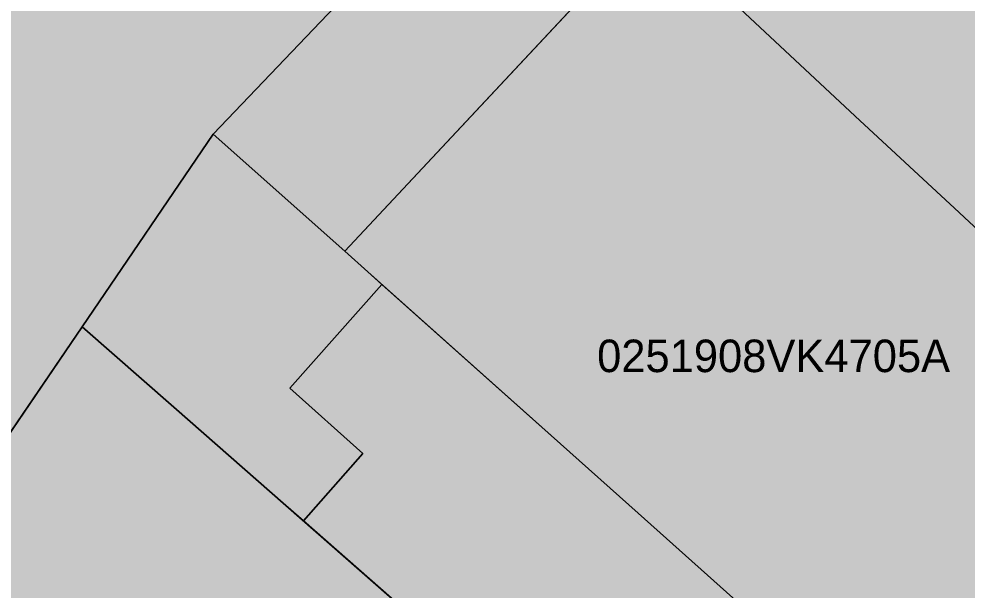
# Model space of a CAD drawing. Header units: metres. Extents: x -6 to 1255, y -2 to 532.
# Drawn here: x 475.94 to 505.1, y 462.11 to 479.67 of the extents above; entities that cross this region are included whole.
import ezdxf

# ---------------------------------------------------------------- set-up
doc = ezdxf.new("R2010")
doc.units = ezdxf.units.M
doc.header["$MEASUREMENT"] = 0
for name, color, linetype, lineweight, true_color in [('TPX_BUILDINGS', 7, 'CONTINUOUS', 0, 0x000000), ('TPX_BUILDINGS_HATCH', 7, 'CONTINUOUS', 0, 0xf0f0f0), ('TPX_BUILDINGS_SHADOWS_HATCH', 7, 'CONTINUOUS', 0, 0x000000), ('TPX_BUILDINGS_SHADOWS_OUTLINES', 7, 'CONTINUOUS', 0, 0x000000), ('TPX_CADASTRES', 7, 'CONTINUOUS', 0, 0x646464), ('TPX_CADASTRES_TEXT', 7, 'CONTINUOUS', 0, 0x000000)]:
    doc.layers.add(name, color=color, linetype=linetype, lineweight=lineweight, true_color=true_color)

msp = doc.modelspace()

# ---------------------------------------------------------------- hatches: boundary and pattern name
at = {"layer": 'TPX_BUILDINGS_HATCH'}
for points in [[(455.834, 502.191), (448.564, 489.781), (451.754, 486.451), (452.344, 485.841), (464.138, 473.574), (464.814, 472.871), (469.434, 468.071), (471.564, 465.851), (473.534, 463.811), (474.311, 464.953), (477.884, 470.201), (481.914, 476.131), (489.844, 484.431), (479.854, 494.741), (472.924, 486.691), (472.314, 485.981), (465.164, 493.001), (459.454, 498.621), (459.044, 499.021), (457.052, 500.989), (455.834, 502.191)], [(495.344, 482.561), (485.964, 472.531), (486.674, 471.891), (487.107, 471.504), (492.604, 466.6), (494.984, 464.47), (499.644, 460.31), (506.554, 454.16), (508.744, 452.2), (510.864, 454.73), (517.174, 462.24), (515.434, 463.87), (513.874, 465.32), (504.714, 473.85), (501.804, 476.55), (498.124, 479.981), (495.344, 482.561)], [(487.107, 471.504), (484.274, 468.311), (486.524, 466.301), (484.692, 464.229), (490.534, 459.11), (490.923, 458.769), (493.034, 461.01), (498.954, 455.74), (496.834, 453.58), (500.764, 450.14), (504.454, 446.91), (508.744, 452.2), (506.554, 454.16), (499.644, 460.31), (494.984, 464.47), (492.604, 466.6), (487.107, 471.504)]]:
    msp.add_hatch(color=256, dxfattribs=at).paths.add_polyline_path(points)
h = msp.add_hatch(color=256, dxfattribs=at)
h.paths.add_polyline_path([(505.025, 486.329), (498.124, 479.981), (501.804, 476.55), (504.714, 473.85), (513.874, 465.32), (515.434, 463.87), (517.174, 462.24), (524.554, 471.04), (521.954, 473.39), (521.254, 474.02), (512.314, 482.05), (509.474, 484.59), (508.814, 483.81), (505.784, 487.02), (505.114, 486.41), (505.025, 486.329)])
h.paths.add_polyline_path([(507.02, 476.405), (509.91, 479.545), (512.72, 476.965), (512.12, 476.325), (510.55, 474.615), (509.83, 473.825), (508.51, 475.035), (507.02, 476.405)], flags=16)
h = msp.add_hatch(color=256, dxfattribs=at)
h.paths.add_polyline_path([(469.875, 459.239), (466.874, 455.481), (469.104, 453.441), (469.464, 453.121), (478.314, 445.081), (489.003, 435.36), (492.503, 432.18), (495.262, 435.581), (501.955, 443.83), (504.454, 446.91), (500.764, 450.14), (496.834, 453.58), (490.923, 458.769), (490.534, 459.11), (484.692, 464.229), (484.154, 464.701), (480.704, 467.731), (477.884, 470.201), (474.311, 464.953), (473.534, 463.811), (472.914, 463.041), (475.184, 461.191), (475.304, 461.091), (473.784, 459.231), (473.704, 459.291), (471.394, 461.141), (469.875, 459.239)])
h.paths.add_polyline_path([(476.394, 455.401), (479.634, 459.291), (482.334, 457.121), (479.264, 453.161), (476.394, 455.401)], flags=16)
h.paths.add_polyline_path([(480.984, 448.991), (485.384, 454.411), (489.144, 451.36), (484.744, 445.94), (480.984, 448.991)], flags=16)
at = {"layer": 'TPX_BUILDINGS_SHADOWS_HATCH'}
msp.add_hatch(color=256, dxfattribs=at).paths.add_polyline_path([(481.914, 476.131), (477.884, 470.201), (480.704, 467.731), (484.154, 464.701), (484.692, 464.229), (486.524, 466.301), (484.274, 468.311), (487.107, 471.504), (486.674, 471.891), (485.964, 472.531), (494.493, 481.651), (491.797, 484.013), (496.042, 490.259), (498.675, 493.015), (498.024, 493.701), (497.214, 492.921), (494.474, 495.611), (489.174, 490.431), (491.844, 487.721), (491.184, 487.081), (491.764, 486.441), (489.845, 484.431), (481.914, 476.131)])

# ---------------------------------------------------------------- linework, layer by layer
at = {"layer": 'TPX_BUILDINGS', "elevation": 0.042}
for points in [[(455.834, 502.191), (448.564, 489.781), (451.754, 486.451), (452.344, 485.841), (464.138, 473.574), (464.814, 472.871), (469.434, 468.071), (471.564, 465.851), (473.534, 463.811), (474.311, 464.953), (477.884, 470.201), (481.914, 476.131), (489.844, 484.431), (479.854, 494.741), (472.924, 486.691), (472.314, 485.981), (465.164, 493.001), (459.454, 498.621), (459.044, 499.021), (457.052, 500.989)], [(505.025, 486.329), (498.124, 479.981), (501.804, 476.55), (504.714, 473.85), (513.874, 465.32), (515.434, 463.87), (517.174, 462.24), (524.554, 471.04), (521.954, 473.39), (521.254, 474.02), (512.314, 482.05), (509.474, 484.59), (508.814, 483.81), (505.784, 487.02), (505.114, 486.41)], [(495.344, 482.561), (485.964, 472.531), (486.674, 471.891), (487.107, 471.504), (492.604, 466.6), (494.984, 464.47), (499.644, 460.31), (506.554, 454.16), (508.744, 452.2), (510.864, 454.73), (517.174, 462.24), (515.434, 463.87), (513.874, 465.32), (504.714, 473.85), (501.804, 476.55), (498.124, 479.981)], [(487.107, 471.504), (484.274, 468.311), (486.524, 466.301), (484.692, 464.229), (490.534, 459.11), (490.923, 458.769), (493.034, 461.01), (498.954, 455.74), (496.834, 453.58), (500.764, 450.14), (504.454, 446.91), (508.744, 452.2), (506.554, 454.16), (499.644, 460.31), (494.984, 464.47), (492.604, 466.6)]]:
    msp.add_lwpolyline(points, close=True, dxfattribs=at)
msp.add_lwpolyline([(501.955, 443.83), (504.454, 446.91), (500.764, 450.14), (496.834, 453.58), (490.923, 458.769), (490.534, 459.11), (484.692, 464.229), (484.154, 464.701), (480.704, 467.731), (477.884, 470.201), (474.311, 464.953), (473.534, 463.811), (472.914, 463.041), (475.184, 461.191), (475.304, 461.091), (473.784, 459.231), (473.704, 459.291), (471.394, 461.141), (469.875, 459.239), (466.874, 455.481), (469.104, 453.441), (469.464, 453.121), (478.314, 445.081), (489.003, 435.36)], dxfattribs=at)
at = {"layer": 'TPX_BUILDINGS_SHADOWS_OUTLINES', "elevation": 0.039}
msp.add_lwpolyline([(481.914, 476.131), (477.884, 470.201), (480.704, 467.731), (484.154, 464.701), (484.692, 464.229), (486.524, 466.301), (484.274, 468.311), (487.107, 471.504), (486.674, 471.891), (485.964, 472.531), (494.493, 481.651), (491.797, 484.013), (496.042, 490.259), (498.675, 493.015), (498.024, 493.701), (497.214, 492.921), (494.474, 495.611), (489.174, 490.431), (491.844, 487.721), (491.184, 487.081), (491.764, 486.441), (489.845, 484.431)], close=True, dxfattribs=at)
at = {"layer": 'TPX_CADASTRES', "elevation": 0.024}
for points in [[(455.834, 502.192), (448.564, 489.782), (451.754, 486.452), (452.344, 485.842), (464.814, 472.871), (469.434, 468.071), (471.564, 465.851), (473.534, 463.811), (477.884, 470.201), (481.914, 476.131), (489.844, 484.431), (479.854, 494.741), (472.924, 486.691), (472.314, 485.981), (465.164, 493.001), (459.454, 498.622), (459.044, 499.022)], [(505.114, 486.411), (498.124, 479.981), (501.804, 476.551), (504.714, 473.851), (513.874, 465.321), (515.434, 463.871), (517.174, 462.241), (524.554, 471.041), (521.954, 473.391), (521.254, 474.021), (512.314, 482.051), (509.474, 484.591), (508.814, 483.811), (505.784, 487.021)], [(489.844, 484.431), (481.914, 476.131), (485.964, 472.531), (486.674, 471.891), (492.604, 466.601), (494.984, 464.471), (499.644, 460.311), (506.554, 454.161), (508.744, 452.201), (510.864, 454.731), (517.174, 462.241), (515.434, 463.871), (513.874, 465.321), (504.714, 473.851), (501.804, 476.551), (498.124, 479.981), (495.344, 482.561), (491.764, 486.441)], [(481.914, 476.131), (477.884, 470.201), (480.704, 467.731), (484.154, 464.701), (490.534, 459.111), (496.834, 453.581), (500.764, 450.141), (504.454, 446.911), (508.744, 452.201), (506.554, 454.161), (499.644, 460.311), (494.984, 464.471), (492.604, 466.601), (486.674, 471.891), (485.964, 472.531)], [(471.394, 461.141), (466.874, 455.481), (469.104, 453.441), (469.464, 453.121), (478.314, 445.081), (489.003, 435.361), (492.503, 432.181), (504.454, 446.911), (500.764, 450.141), (496.834, 453.581), (490.534, 459.111), (484.154, 464.701), (480.704, 467.731), (477.884, 470.201), (473.534, 463.811), (472.874, 462.991)]]:
    msp.add_lwpolyline(points, close=True, dxfattribs=at)

# ---------------------------------------------------------------- texts
at = {"layer": 'TPX_CADASTRES_TEXT'}
msp.add_text('0251908VK4705A', height=1, dxfattribs=at).set_placement((493.727, 468.808, 0.024))

doc.saveas('drawing.dxf')
